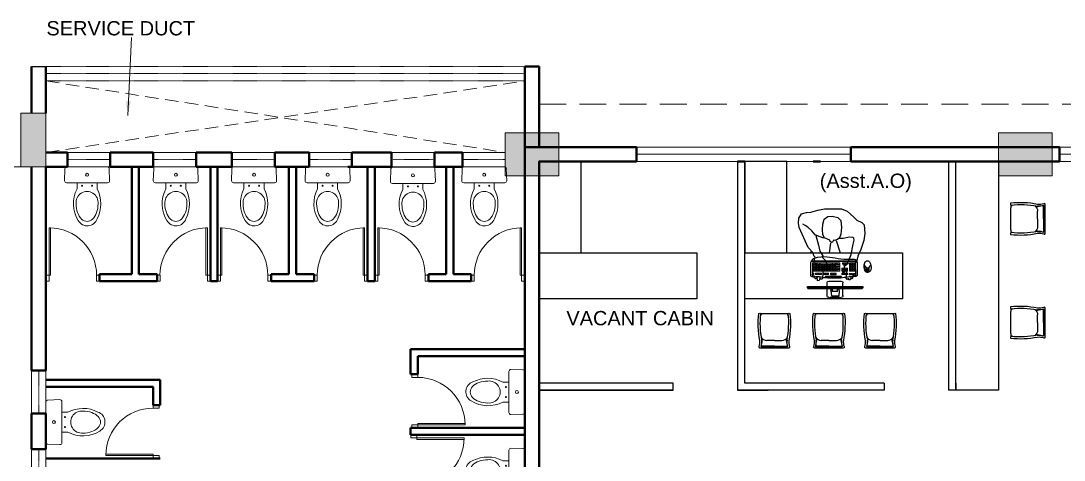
# Model space of a CAD drawing. Header units: inches. Extents: x 150067 to 167379, y -92057 to -49035.
# Drawn here: x 156318 to 157777, y -50562 to -49948 of the extents above; entities that cross this region are included whole.
import ezdxf

# ---------------------------------------------------------------- set-up
doc = ezdxf.new("R2010")
doc.units = ezdxf.units.IN
doc.header["$LTSCALE"] = 0.1
doc.header["$MEASUREMENT"] = 0
doc.linetypes.add('HIDDEN', pattern=[0.375, 0.25, -0.125])
for name, color, linetype, lineweight in [('DOOR', 10, 'Continuous', 15), ('Layer4', 10, 'Continuous', 25), ('thin ha', 253, 'Continuous', 5), ('wall', 6, 'Continuous', 40), ('win', 102, 'Continuous', 20)]:
    doc.layers.add(name, color=color, linetype=linetype, lineweight=lineweight)
doc.layers.add('Layer1', color=7, linetype='Continuous')
doc.styles.add('1MM', font='arial.ttf', dxfattribs={"height": 1000})
doc.styles.add('DIM', font='arial.ttf', dxfattribs={"width": 0.7, "height": 1})
doc.dimstyles.new('KRI', dxfattribs={"dimtxt": 23, "dimasz": 20, "dimexe": 7, "dimexo": 0, "dimgap": 9, "dimtad": 1, "dimdec": 1, "dimzin": 1, "dimdsep": 46, "dimtxsty": '1MM', "dimblk": 'ARCHTICK', "dimcen": 0.5, "dimclrd": 252, "dimclre": 252, "dimclrt": 7, "dimaunit": 1, "dimadec": 8, "dimazin": 0, "dimtfac": 1, "dimtdec": 1, "dimtmove": 0, "dimatfit": 3, "dimfxl": 1, "dimlwd": 13, "dimlwe": 13, "dimarcsym": 0})

# ---------------------------------------------------------------- blocks, each defined once
blk = doc.blocks.new('_ArchTick')
at = {"layer": 'wall', "color": 0, "const_width": 0.15}
blk.add_lwpolyline([(-0.5, -0.5), (0.5, 0.5)], dxfattribs=at)
blk = doc.blocks.new('yttu')
at = {"layer": 'thin ha', "linetype": 'Continuous', "lineweight": 20, "ltscale": 0.1}
blk.add_hatch(color=2, dxfattribs=at).paths.add_polyline_path([(-6879.58, -1156.369), (-6878.83, -1156.369), (-6878.83, -1156.969), (-6879.58, -1156.969)])
at = {"layer": 'thin ha', "color": 2, "linetype": 'Continuous', "lineweight": 20, "ltscale": 0.1}
blk.add_lwpolyline([(-6879.58, -1156.369), (-6878.83, -1156.369), (-6878.83, -1156.969), (-6879.58, -1156.969)], close=True, dxfattribs=at)
blk = doc.blocks.new('WC1')
at = {"layer": 'DOOR'}
for p, q in [((-29.3, -7.5), (-29.8, -22.7)), ((24.3, -5), (-26.8, -5))]:
    blk.add_line(p, q, dxfattribs=at)
for points in [[(26.8, -7.5), (27.3, -22.7, -0.423393), (24.7, -25.4), (-27.3, -25.4, -0.423393), (-29.8, -22.7), (-29.3, -7.5, -0.405093), (-26.8, -5), (24.3, -5, -0.405093), (26.8, -7.5, -0.407682)], [(11.5, -25.4), (11.5, -33, -0.265683), (10, -73.3, -0.649464), (-14.1, -70.9, -0.243179), (-14, -33), (-14, -25.4), (11.5, -25.4)], [(12.6, -52, 1.119632), (-15.2, -52, 17.71796)]]:
    blk.add_lwpolyline(points, format="xyb", dxfattribs=at)
blk.add_lwpolyline([(-14, -25.4), (-14, -33)], dxfattribs=at)
for centre, radius in [((-1.3, -15.2), 1.91), ((-7.6, -29.2), 0.636), ((5.1, -29.2), 0.636)]:
    blk.add_circle(centre, radius, dxfattribs=at)
blk.add_arc((-26.8, -7.5), 2.54, 90, 178.2101, dxfattribs=at)
blk.add_ellipse((-1.3, -52), major_axis=(0, -22.4), ratio=0.622298, start_param=4.712389, end_param=7.853982, dxfattribs=at)
blk = doc.blocks.new('A$C764D24B9')
at = {"layer": 'DOOR'}
for points in [[(0.056, 0.111), (0.083, 0.111), (0.083, 1), (0.056, 1)], [(0, 0), (0.056, 0), (0.056, 0.111), (0, 0.111)], [(0.944, 0), (1, 0), (1, 0.111), (0.944, 0.111)]]:
    blk.add_lwpolyline(points, close=True, dxfattribs=at)
blk.add_arc((0.056, 0.111), 0.889, 0, 90, dxfattribs=at)
blk = doc.blocks.new('Dell S2340T 23-Inch 10-point Multi-Touch Monitor')
at = {"color": 0}
for p, q in [((-269, -94), (-264, -89)), ((-264, -89), (264, -89)), ((-77, -17), (-77, -89)), ((-40, -70), (-36, -14)), ((-29, -14), (-29, -17)), ((-29, -14), (-29, -17)), ((-25, -60), (-25, -82)), ((-25, -60), (-24, -60)), ((-24, -60), (-24, -89)), ((-24, -63), (24, -63)), ((24, -60), (24, -89)), ((24, -60), (25, -60)), ((25, -60), (25, -82)), ((29, -14), (29, -17)), ((29, -14), (29, -17)), ((40, -70), (36, -14)), ((77, -17), (77, -89)), ((269, -94), (264, -89)), ((-77, -109), (-77, -143)), ((77, -109), (77, -143))]:
    blk.add_line(p, q, dxfattribs=at)
for points in [[(-60, 0), (60, 0)], [(-269, -109), (269, -109), (269, -94), (-269, -94), (-269, -109)], [(-36, -14), (36, -14)], [(-29, -17), (29, -17)], [(-29, -17), (29, -17)], [(-60, -160), (60, -160)]]:
    blk.add_lwpolyline(points, dxfattribs=at)
for points in [[(-40, -70, 0.263666), (-37, -80), (-34, -82), (-25, -82)], [(40, -70, -0.263666), (37, -80), (34, -82), (25, -82)]]:
    blk.add_lwpolyline(points, format="xyb", dxfattribs=at)
for centre, radius in [((-61, -4), 1.73), ((-46, -4), 1.73), ((-36, -102), 1.14), ((-32, -4), 1.73), ((-18, -4), 1.73), ((-3, -4), 1.73), ((11, -4), 1.73), ((25, -4), 1.73), ((36, -102), 1.14), ((39, -4), 1.73)]:
    blk.add_circle(centre, radius, dxfattribs=at)
for centre, start, end in [((-60, -17), 90, 180), ((60, -17), 0, 90), ((-60, -143), 180, 270), ((60, -143), 270, 0)]:
    blk.add_arc(centre, 17.2, start, end, dxfattribs=at)
blk = doc.blocks.new('keyboard_top')
at = {"color": 0}
for points in [[(233, -76), (233, -26, 0.165941), (205, -17, -0.04592), (141, -12, 0.046884), (0, 0, 0.043941), (-135, -14, -0.081459), (-182, -12, 0.073722), (-206, -13, 0.278236), (-218, -23), (-217, -154, 0.414214), (-202, -168), (218, -167, 0.414214), (233, -152)], [(218, -167), (-202, -168, -0.198912), (-213, -164, 0.237087), (-181, -196, 0.110077), (-61, -209, 0.017919), (47, -193, -0.053396), (161, -185, 0.017301), (204, -185, 0.36209), (228, -163, -0.184401), (218, -167)]]:
    blk.add_lwpolyline(points, format="xyb", close=True, dxfattribs=at)
at = {"color": 0, "lineweight": 0}
for points in [[(-201, -38), (-189, -38)], [(-201, -38), (-201, -51)], [(-201, -51), (-189, -51)], [(-200, -70), (-188, -70)], [(-200, -70), (-200, -83)], [(-200, -83), (-188, -83)], [(-200, -87), (-188, -86)], [(-200, -87), (-200, -100)], [(-200, -100), (-188, -99)], [(-189, -38), (-189, -51)], [(-188, -70), (-188, -83)], [(-188, -86), (-188, -99)], [(-185, -70), (-185, -83)], [(-185, -70), (-173, -70)], [(-185, -83), (-173, -83)], [(-185, -86), (-185, -99)], [(-185, -86), (-173, -86)], [(-185, -99), (-173, -99)], [(-173, -70), (-173, -83)], [(-173, -86), (-173, -99)], [(-171, -38), (-171, -51)], [(-171, -38), (-159, -38)], [(-171, -51), (-159, -51)], [(-170, -70), (-170, -83)], [(-170, -70), (-158, -70)], [(-170, -83), (-158, -83)], [(-170, -86), (-170, -99)], [(-170, -86), (-158, -86)], [(-170, -99), (-158, -99)], [(-159, -38), (-159, -51)], [(-158, -70), (-158, -83)], [(-158, -86), (-158, -99)], [(-156, -38), (-156, -51)], [(-156, -38), (-144, -38)], [(-156, -51), (-144, -51)], [(-156, -70), (-144, -70)], [(-156, -70), (-156, -83)], [(-156, -83), (-144, -83)], [(-156, -86), (-144, -86)], [(-156, -86), (-156, -99)], [(-156, -99), (-144, -99)], [(-144, -38), (-144, -51)], [(-144, -70), (-144, -83)], [(-144, -86), (-144, -99)], [(-142, -38), (-130, -38)], [(-142, -38), (-142, -51)], [(-142, -51), (-130, -51)], [(-141, -70), (-141, -83)], [(-141, -70), (-129, -70)], [(-141, -83), (-129, -83)], [(-141, -86), (-141, -99)], [(-141, -86), (-129, -86)], [(-141, -99), (-129, -99)], [(-130, -38), (-130, -51)], [(-129, -70), (-129, -83)], [(-129, -86), (-129, -99)], [(-127, -38), (-127, -51)], [(-127, -38), (-115, -38)], [(-127, -51), (-115, -51)], [(-126, -70), (-126, -83)], [(-126, -70), (-114, -70)], [(-126, -83), (-114, -83)], [(-126, -86), (-126, -99)], [(-126, -86), (-114, -86)], [(-126, -99), (-114, -99)], [(-115, -38), (-115, -51)], [(-114, -70), (-114, -83)], [(-114, -86), (-114, -99)], [(-112, -70), (-100, -70)], [(-112, -70), (-112, -83)], [(-112, -83), (-100, -83)], [(-112, -86), (-100, -86)], [(-112, -86), (-112, -99)], [(-112, -99), (-100, -99)], [(-101, -38), (-101, -51)], [(-101, -38), (-89, -38)], [(-101, -51), (-89, -51)], [(-100, -70), (-100, -83)], [(-100, -86), (-100, -99)], [(-97, -70), (-97, -83)], [(-97, -70), (-85, -70)], [(-97, -83), (-85, -83)], [(-97, -86), (-97, -99)], [(-97, -86), (-85, -86)], [(-97, -99), (-85, -99)], [(-89, -38), (-89, -51)], [(-86, -38), (-86, -51)], [(-86, -38), (-74, -38)], [(-86, -51), (-74, -51)], [(-85, -70), (-85, -83)], [(-85, -86), (-85, -99)], [(-82, -70), (-70, -69)], [(-82, -70), (-82, -83)], [(-82, -83), (-70, -82)], [(-82, -86), (-82, -99)], [(-82, -86), (-70, -86)], [(-82, -99), (-70, -99)], [(-74, -38), (-74, -51)], [(-72, -38), (-60, -38)], [(-72, -38), (-72, -51)], [(-72, -51), (-60, -51)], [(-70, -69), (-70, -82)], [(-70, -86), (-70, -99)], [(-68, -69), (-56, -69)], [(-68, -69), (-67, -82)], [(-67, -82), (-55, -82)], [(-67, -86), (-55, -86)], [(-67, -86), (-67, -99)], [(-67, -99), (-55, -99)], [(-60, -38), (-60, -51)], [(-57, -38), (-57, -51)], [(-57, -38), (-45, -38)], [(-57, -51), (-45, -51)], [(-56, -69), (-55, -82)], [(-55, -86), (-55, -99)], [(-52, -69), (-52, -82)], [(-52, -69), (-40, -69)], [(-52, -82), (-40, -82)], [(-52, -86), (-52, -99)], [(-52, -86), (-40, -86)], [(-52, -99), (-40, -99)], [(-45, -38), (-45, -51)], [(-40, -69), (-40, -82)], [(-40, -86), (-40, -99)], [(-37, -69), (-37, -82)], [(-37, -69), (-25, -69)], [(-37, -82), (-25, -82)], [(-37, -86), (-37, -99)], [(-37, -86), (-25, -86)], [(-37, -99), (-25, -99)], [(-28, -19), (1, -18)], [(-28, -38), (-16, -37)], [(-28, -38), (-28, -51)], [(-28, -51), (-16, -50)], [(-26, -16), (1, -16)], [(-25, -69), (-25, -82)], [(-25, -86), (-25, -99)], [(-23, -69), (-11, -69)], [(-23, -69), (-23, -82)], [(-23, -82), (-11, -82)], [(-23, -86), (-11, -86)], [(-23, -86), (-23, -99)], [(-23, -99), (-11, -99)], [(-16, -37), (-16, -50)], [(-13, -37), (-13, -50)], [(-13, -37), (-1, -37)], [(-13, -50), (-1, -50)], [(-11, -69), (-11, -82)], [(-11, -86), (-11, -99)], [(-8, -69), (-8, -82)], [(-8, -69), (4, -69)], [(-8, -82), (4, -82)], [(-8, -86), (-8, -99)], [(-8, -86), (4, -86)], [(-8, -99), (4, -99)], [(-1, -37), (-1, -50)], [(1, -7), (1, -16)], [(1, -18), (1, -25)], [(2, -37), (14, -37)], [(2, -37), (2, -50)], [(2, -50), (14, -50)], [(4, -7), (5, -16)], [(4, -69), (4, -82)], [(4, -86), (4, -99)], [(5, -16), (30, -16)], [(5, -18), (5, -25)], [(5, -18), (30, -18)], [(7, -69), (7, -82)], [(7, -69), (19, -69)], [(7, -82), (19, -82)], [(7, -86), (7, -99)], [(7, -86), (19, -86)], [(7, -99), (19, -99)], [(14, -37), (14, -50)], [(17, -37), (17, -50)], [(17, -37), (29, -37)], [(17, -50), (29, -50)], [(19, -69), (19, -82)], [(19, -86), (19, -99)], [(23, -69), (35, -69)], [(23, -69), (23, -82)], [(23, -82), (35, -82)], [(23, -86), (35, -86)], [(23, -86), (23, -99)], [(23, -99), (35, -99)], [(29, -37), (29, -50)], [(35, -69), (35, -82)], [(35, -86), (35, -99)], [(38, -69), (38, -82)], [(38, -69), (65, -69)], [(38, -82), (65, -82)], [(38, -86), (38, -99)], [(38, -86), (50, -86)], [(38, -99), (50, -99)], [(50, -86), (50, -99)], [(53, -86), (53, -99)], [(53, -86), (65, -86)], [(53, -99), (65, -99)], [(65, -69), (65, -82)], [(65, -86), (65, -99)], [(82, -37), (82, -50)], [(82, -37), (94, -37)], [(82, -50), (94, -50)], [(83, -69), (83, -82)], [(83, -69), (95, -69)], [(83, -82), (95, -82)], [(83, -85), (83, -98)], [(83, -85), (95, -85)], [(83, -98), (95, -98)], [(94, -37), (94, -50)], [(95, -69), (95, -82)], [(95, -85), (95, -98)], [(97, -37), (97, -50)], [(97, -37), (109, -37)], [(97, -50), (109, -50)], [(98, -69), (98, -82)], [(98, -69), (110, -69)], [(98, -82), (110, -82)], [(98, -85), (98, -98)], [(98, -85), (110, -85)], [(98, -98), (110, -98)], [(109, -37), (109, -50)], [(110, -69), (110, -82)], [(110, -85), (110, -98)], [(111, -37), (123, -37)], [(111, -37), (111, -50)], [(111, -50), (123, -50)], [(112, -69), (124, -69)], [(112, -69), (112, -82)], [(112, -82), (124, -82)], [(112, -85), (124, -85)], [(112, -85), (112, -98)], [(112, -98), (124, -98)], [(123, -37), (123, -50)], [(124, -69), (124, -82)], [(124, -85), (124, -98)], [(126, -37), (126, -50)], [(126, -37), (138, -37)], [(126, -50), (138, -50)], [(127, -69), (127, -82)], [(127, -69), (139, -69)], [(127, -82), (139, -82)], [(127, -85), (128, -98)], [(127, -85), (139, -85)], [(128, -98), (140, -98)], [(138, -37), (138, -50)], [(139, -69), (139, -82)], [(139, -85), (140, -98)], [(156, -35), (156, -48)], [(156, -35), (168, -35)], [(156, -48), (168, -48)], [(157, -69), (157, -82)], [(157, -69), (169, -69)], [(157, -82), (169, -82)], [(157, -85), (157, -98)], [(157, -85), (169, -85)], [(157, -98), (169, -98)], [(168, -35), (168, -48)], [(169, -69), (169, -82)], [(169, -85), (169, -98)], [(172, -69), (184, -69)], [(172, -69), (172, -82)], [(172, -82), (184, -82)], [(172, -85), (184, -85)], [(172, -85), (172, -98)], [(172, -98), (184, -98)], [(176, -34), (176, -47)], [(176, -34), (188, -34)], [(176, -47), (188, -47)], [(184, -69), (184, -82)], [(184, -85), (184, -98)], [(187, -69), (199, -68)], [(187, -69), (187, -82)], [(187, -82), (199, -81)], [(187, -85), (187, -98)], [(187, -85), (199, -85)], [(187, -98), (199, -98)], [(188, -34), (188, -47)], [(197, -34), (197, -47)], [(197, -34), (209, -34)], [(197, -47), (209, -47)], [(199, -68), (199, -81)], [(199, -85), (199, -98)], [(202, -68), (202, -81)], [(202, -68), (214, -68)], [(202, -81), (214, -81)], [(202, -85), (202, -98)], [(202, -85), (214, -85)], [(202, -98), (214, -98)], [(209, -34), (209, -47)], [(214, -68), (214, -81)], [(214, -85), (214, -98)], [(-200, -104), (-188, -104)], [(-200, -104), (-200, -117)], [(-200, -117), (-188, -117)], [(-200, -122), (-173, -122)], [(-200, -122), (-200, -135)], [(-200, -135), (-173, -135)], [(-200, -139), (-173, -139)], [(-200, -139), (-200, -152)], [(-200, -152), (-173, -152)], [(-188, -104), (-188, -117)], [(-185, -104), (-173, -104)], [(-185, -104), (-185, -117)], [(-185, -117), (-173, -117)], [(-173, -104), (-173, -117)], [(-173, -122), (-173, -135)], [(-173, -139), (-173, -152)], [(-170, -104), (-158, -104)], [(-170, -104), (-170, -117)], [(-170, -117), (-158, -117)], [(-170, -122), (-170, -135)], [(-170, -122), (-158, -122)], [(-170, -135), (-158, -135)], [(-170, -139), (-158, -139)], [(-170, -139), (-170, -152)], [(-170, -152), (-158, -152)], [(-158, -104), (-158, -117)], [(-158, -122), (-158, -135)], [(-158, -139), (-158, -152)], [(-156, -104), (-144, -104)], [(-156, -104), (-156, -117)], [(-156, -117), (-144, -117)], [(-156, -122), (-144, -122)], [(-156, -122), (-156, -135)], [(-156, -135), (-144, -135)], [(-156, -139), (-156, -152)], [(-156, -139), (-129, -139)], [(-156, -152), (-129, -152)], [(-144, -104), (-144, -117)], [(-144, -122), (-144, -135)], [(-141, -104), (-129, -104)], [(-141, -104), (-141, -117)], [(-141, -117), (-129, -117)], [(-141, -122), (-129, -122)], [(-141, -122), (-141, -135)], [(-141, -135), (-129, -135)], [(-129, -104), (-129, -117)], [(-129, -122), (-129, -135)], [(-129, -139), (-129, -152)], [(-126, -104), (-114, -104)], [(-126, -104), (-126, -117)], [(-126, -117), (-114, -117)], [(-126, -122), (-126, -135)], [(-126, -122), (-114, -122)], [(-126, -135), (-114, -135)], [(-126, -139), (-11, -138)], [(-126, -139), (-126, -152)], [(-126, -152), (-11, -151)], [(-114, -104), (-114, -117)], [(-114, -122), (-114, -135)], [(-112, -104), (-100, -104)], [(-112, -104), (-112, -117)], [(-112, -117), (-100, -117)], [(-112, -122), (-100, -122)], [(-112, -122), (-112, -135)], [(-112, -135), (-100, -135)], [(-100, -104), (-100, -117)], [(-100, -122), (-100, -135)], [(-97, -104), (-85, -103)], [(-97, -104), (-97, -117)], [(-97, -117), (-85, -116)], [(-97, -122), (-85, -121)], [(-97, -122), (-96, -135)], [(-96, -135), (-84, -134)], [(-85, -103), (-85, -116)], [(-85, -121), (-84, -134)], [(-82, -103), (-70, -103)], [(-82, -103), (-81, -116)], [(-81, -116), (-69, -116)], [(-81, -121), (-81, -134)], [(-81, -121), (-69, -121)], [(-81, -134), (-69, -134)], [(-70, -103), (-69, -116)], [(-69, -121), (-69, -134)], [(-67, -103), (-55, -103)], [(-67, -103), (-67, -116)], [(-67, -116), (-55, -116)], [(-67, -121), (-55, -121)], [(-67, -121), (-67, -134)], [(-67, -134), (-55, -134)], [(-55, -103), (-55, -116)], [(-55, -121), (-55, -134)], [(-52, -103), (-40, -103)], [(-52, -103), (-52, -116)], [(-52, -116), (-40, -116)], [(-52, -121), (-40, -121)], [(-52, -121), (-52, -134)], [(-52, -134), (-40, -134)], [(-40, -103), (-40, -116)], [(-40, -121), (-40, -134)], [(-37, -103), (-25, -103)], [(-37, -103), (-37, -116)], [(-37, -116), (-25, -116)], [(-37, -121), (-37, -134)], [(-37, -121), (-25, -121)], [(-37, -134), (-25, -134)], [(-25, -103), (-25, -116)], [(-25, -121), (-25, -134)], [(-23, -103), (-11, -103)], [(-23, -103), (-23, -116)], [(-23, -116), (-11, -116)], [(-23, -121), (-11, -121)], [(-23, -121), (-23, -134)], [(-23, -134), (-11, -134)], [(-11, -103), (-11, -116)], [(-11, -121), (-11, -134)], [(-11, -138), (-11, -151)], [(-8, -103), (4, -103)], [(-8, -103), (-8, -116)], [(-8, -116), (4, -116)], [(-8, -121), (4, -121)], [(-8, -121), (-8, -134)], [(-8, -134), (4, -134)], [(-7, -138), (20, -138)], [(-7, -138), (-7, -151)], [(-7, -151), (20, -151)], [(4, -103), (4, -116)], [(4, -121), (4, -134)], [(7, -103), (19, -103)], [(7, -103), (8, -116)], [(8, -116), (20, -116)], [(8, -121), (8, -134)], [(8, -121), (20, -121)], [(8, -134), (20, -134)], [(19, -103), (20, -116)], [(20, -121), (20, -134)], [(20, -138), (20, -151)], [(23, -103), (35, -103)], [(23, -103), (23, -116)], [(23, -116), (35, -116)], [(23, -121), (65, -121)], [(23, -121), (23, -134)], [(23, -134), (65, -134)], [(23, -138), (35, -138)], [(23, -138), (23, -151)], [(23, -151), (35, -151)], [(35, -103), (35, -116)], [(35, -138), (35, -151)], [(38, -103), (65, -103)], [(38, -103), (38, -116)], [(38, -116), (65, -116)], [(38, -138), (65, -138)], [(38, -138), (38, -151)], [(38, -151), (65, -151)], [(65, -103), (65, -116)], [(65, -121), (65, -134)], [(65, -138), (65, -151)], [(89, -138), (101, -138)], [(89, -138), (89, -151)], [(89, -151), (101, -151)], [(101, -138), (101, -151)], [(104, -121), (104, -134)], [(104, -121), (116, -121)], [(104, -134), (116, -134)], [(104, -138), (116, -138)], [(104, -138), (104, -151)], [(104, -151), (116, -151)], [(116, -121), (116, -134)], [(116, -138), (116, -151)], [(119, -138), (131, -138)], [(119, -138), (119, -151)], [(119, -151), (131, -151)], [(131, -138), (131, -151)], [(157, -103), (169, -103)], [(157, -103), (157, -116)], [(157, -116), (169, -116)], [(157, -121), (157, -134)], [(157, -121), (169, -121)], [(157, -134), (169, -134)], [(157, -138), (169, -138)], [(157, -138), (157, -151)], [(157, -151), (169, -151)], [(169, -103), (169, -116)], [(169, -121), (169, -134)], [(169, -138), (169, -151)], [(172, -103), (184, -102)], [(172, -103), (172, -116)], [(172, -116), (184, -115)], [(172, -121), (184, -120)], [(172, -121), (172, -134)], [(172, -134), (184, -133)], [(172, -138), (184, -138)], [(172, -138), (172, -151)], [(172, -151), (184, -151)], [(184, -102), (184, -115)], [(184, -120), (184, -133)], [(184, -138), (184, -151)], [(187, -102), (199, -102)], [(187, -102), (187, -115)], [(187, -115), (199, -115)], [(187, -120), (199, -120)], [(187, -120), (187, -133)], [(187, -133), (199, -133)], [(187, -138), (199, -138)], [(187, -138), (187, -151)], [(187, -151), (199, -151)], [(199, -102), (199, -115)], [(199, -120), (199, -133)], [(199, -138), (199, -151)], [(202, -102), (214, -102)], [(202, -102), (202, -115)], [(202, -115), (214, -115)], [(202, -120), (202, -133)], [(202, -120), (214, -120)], [(202, -133), (214, -133)], [(202, -138), (214, -138)], [(202, -138), (202, -151)], [(202, -151), (214, -151)], [(214, -102), (214, -115)], [(214, -120), (214, -133)], [(214, -138), (214, -151)]]:
    blk.add_lwpolyline(points, dxfattribs=at)
for points in [[(1, -25, -0.037715), (-22, -24, -0.328345), (-28, -19)], [(-26, -16, -0.157731), (-22, -12, -0.08747), (1, -7, -0.08747)], [(4, -7, -0.086643), (27, -12, -0.237073), (30, -16)], [(30, -18, -0.11266), (29, -21, -0.188542), (24, -24, -0.031584), (5, -25, -0.031584)]]:
    blk.add_lwpolyline(points, format="xyb", dxfattribs=at)
for centre in [(-74, -18), (-64, -18), (-55, -18), (-46, -18), (-36, -18), (38, -18), (48, -18), (57, -18), (67, -18), (76, -18)]:
    blk.add_circle(centre, 3.55, dxfattribs=at)
blk = doc.blocks.new('A$C2C166547')
at = {"color": 0}
for p, q in [((0.201, 0.464), (0.017, 0.464)), ((0.201, 0.456), (0.018, 0.456)), ((0.201, 0.455), (0.018, 0.455)), ((0.201, 0.464), (0.385, 0.464)), ((0.201, 0.456), (0.385, 0.456)), ((0.201, 0.455), (0.385, 0.455)), ((0.201, 0.374), (0.094, 0.374)), ((0.201, 0.374), (0.308, 0.374)), ((0.016, 0.02), (0.006, 0.02)), ((0.016, 0.02), (0.006, 0.016)), ((0.017, 0.001), (0.016, 0.02)), ((0.385, 0.001), (0.387, 0.02)), ((0.387, 0.02), (0.396, 0.016)), ((0.387, 0.02), (0.396, 0.02))]:
    blk.add_line(p, q, dxfattribs=at)
blk.add_lwpolyline([(0.023, 0.369, 0.080461), (0.008, 0, 0.080461)], format="xyb", dxfattribs=at)
for centre, radius, start, end in [((0.018, 0.461), 0.00242, 100.345, 201.3742), ((-0.216, 0.394), 0.241, 354.5513, 15.9626), ((0.018, 0.455), 0.000725, 87.3762, 197.5208), ((0.018, 0.454), 0.000433, 71.7715, 189.2202), ((-0.282, 0.346), 0.317, 1.1591, 17.5641), ((0.685, 0.346), 0.317, 162.4359, 178.8409), ((0.618, 0.394), 0.241, 164.0374, 185.4487), ((0.384, 0.461), 0.00242, 338.6258, 79.655), ((0.385, 0.455), 0.000725, 342.4792, 92.6238), ((0.385, 0.454), 0.000433, 350.7798, 108.2285), ((0.095, 0.276), 0.0978, 90.5164, 143.1927), ((0.307, 0.276), 0.0978, 36.8073, 89.4836), ((-0.752, 0.137), 1.154, 353.1637, 11.5643), ((0.014, -0.011), 0.012, 71.7536, 116.5375), ((0.389, -0.011), 0.012, 63.4625, 108.2464)]:
    blk.add_arc(centre, radius, start, end, dxfattribs=at)

msp = doc.modelspace()

# ---------------------------------------------------------------- hatches: boundary and pattern name
at = {"layer": 'thin ha', "linetype": 'Continuous', "lineweight": 20, "ltscale": 0.1}
msp.add_hatch(color=2, dxfattribs=at).paths.add_polyline_path([(156317.98, -50076.89), (156352.98, -50076.89), (156352.98, -50151.89), (156317.98, -50151.89)])

# ---------------------------------------------------------------- linework, layer by layer
at = {"color": 3, "linetype": 'Continuous', "ltscale": 0.1}
msp.add_line((156332.98, -50011.89, 23680.86), (156352.98, -50011.89, 23680.86), dxfattribs=at)
at = {"color": 0, "linetype": 'ByBlock'}
for p, q in [((157405.56, -50230.84, 23680.86), (157406.16, -50224.01, 23680.86)), ((157406.16, -50224.01, 23680.86), (157409.72, -50217.76, 23680.86)), ((157409.72, -50217.76, 23680.86), (157416.85, -50215.68, 23680.86)), ((157416.85, -50215.68, 23680.86), (157423.08, -50215.39, 23680.86)), ((157423.08, -50215.39, 23680.86), (157432.88, -50212.71, 23680.86)), ((157432.88, -50212.71, 23680.86), (157441.79, -50210.93, 23680.86)), ((157441.49, -50225.19, 23680.86), (157446.54, -50221.33, 23680.86)), ((157441.79, -50210.93, 23680.86), (157465.55, -50210.63, 23680.86)), ((157446.54, -50221.33, 23680.86), (157452.78, -50221.03, 23680.86)), ((157452.78, -50221.03, 23680.86), (157460.5, -50222.82, 23680.86)), ((157460.5, -50222.82, 23680.86), (157464.66, -50227.28, 23680.86)), ((157465.55, -50210.63, 23680.86), (157473.86, -50214.2, 23680.86)), ((157473.86, -50214.2, 23680.86), (157483.07, -50222.22, 23680.86)), ((157483.07, -50222.22, 23680.86), (157487.23, -50226.68, 23680.86)), ((157406.45, -50236.79, 23680.86), (157405.56, -50230.84, 23680.86)), ((157418.93, -50264.73, 23680.86), (157406.45, -50236.79, 23680.86)), ((157415.06, -50234.11, 23680.86), (157411.8, -50232.33, 23680.86)), ((157418.63, -50236.49, 23680.86), (157415.06, -50234.11, 23680.86)), ((157424.27, -50241.54, 23680.86), (157418.63, -50236.49, 23680.86)), ((157439.12, -50239.46, 23680.86), (157439.42, -50232.03, 23680.86)), ((157439.42, -50232.03, 23680.86), (157441.49, -50225.19, 23680.86)), ((157464.66, -50227.28, 23680.86), (157465.55, -50236.79, 23680.86)), ((157465.55, -50236.79, 23680.86), (157464.95, -50246, 23680.86)), ((157487.23, -50226.68, 23680.86), (157494.06, -50229.65, 23680.86)), ((157494.06, -50229.65, 23680.86), (157497.62, -50233.22, 23680.86)), ((157497.62, -50233.22, 23680.86), (157498.51, -50245.11, 23680.86)), ((157429.02, -50247.19, 23680.86), (157424.27, -50241.54, 23680.86)), ((157434.66, -50249.57, 23680.86), (157429.02, -50247.19, 23680.86)), ((157429.91, -50248.08, 23680.86), (157433.48, -50261.75, 23680.86)), ((157441.2, -50251.94, 23680.86), (157434.66, -50249.57, 23680.86)), ((157439.71, -50247.19, 23680.86), (157439.12, -50239.46, 23680.86)), ((157441.79, -50251.35, 23680.86), (157439.71, -50247.19, 23680.86)), ((157446.25, -50253.13, 23680.86), (157441.79, -50251.35, 23680.86)), ((157449.22, -50254.62, 23680.86), (157446.25, -50253.13, 23680.86)), ((157460.2, -50253.43, 23680.86), (157455.75, -50254.92, 23680.86)), ((157463.17, -50251.35, 23680.86), (157460.2, -50253.43, 23680.86)), ((157467.92, -50252.24, 23680.86), (157462.88, -50252.24, 23680.86)), ((157464.95, -50246, 23680.86), (157463.17, -50251.35, 23680.86)), ((157477.13, -50250.46, 23680.86), (157467.92, -50252.24, 23680.86)), ((157481.58, -50250.76, 23680.86), (157477.13, -50250.46, 23680.86)), ((157483.07, -50251.65, 23680.86), (157481.58, -50250.76, 23680.86)), ((157483.66, -50254.32, 23680.86), (157483.07, -50251.65, 23680.86)), ((157498.51, -50245.11, 23680.86), (157497.03, -50254.92, 23680.86)), ((157426.05, -50272.16, 23680.86), (157418.93, -50264.73, 23680.86)), ((157433.48, -50261.75, 23680.86), (157435.26, -50270.08, 23680.86)), ((157450.4, -50258.78, 23680.86), (157448.52, -50272.22, 23680.86)), ((157449.81, -50256.4, 23680.86), (157449.22, -50254.62, 23680.86)), ((157451.59, -50257.59, 23680.86), (157449.81, -50256.4, 23680.86)), ((157453.37, -50257.29, 23680.86), (157451.59, -50257.59, 23680.86)), ((157454.56, -50254.62, 23680.86), (157453.37, -50257.29, 23680.86)), ((157455.75, -50254.92, 23680.86), (157454.56, -50254.62, 23680.86)), ((157458.12, -50255.21, 23680.86), (157463.79, -50272.22, 23680.86)), ((157479.21, -50274.53, 23680.86), (157482.18, -50260.27, 23680.86)), ((157482.18, -50260.27, 23680.86), (157483.66, -50254.32, 23680.86)), ((157492.87, -50267.7, 23680.86), (157488.71, -50276.91, 23680.86)), ((157497.03, -50254.92, 23680.86), (157492.87, -50267.7, 23680.86)), ((157423.04, -50272.22, 23680.86), (157423.08, -50270.67, 23680.86)), ((157427.24, -50276.61, 23680.86), (157426.05, -50272.16, 23680.86)), ((157429.02, -50278.4, 23680.86), (157427.24, -50276.61, 23680.86)), ((157428.13, -50280.48, 23680.86), (157429.02, -50278.4, 23680.86)), ((157428.13, -50283.75, 23680.86), (157428.13, -50280.48, 23680.86)), ((157435.26, -50270.08, 23680.86), (157439.71, -50276.32, 23680.86)), ((157439.71, -50276.32, 23680.86), (157438.82, -50278.4, 23680.86)), ((157438.82, -50278.4, 23680.86), (157441.49, -50281.07, 23680.86)), ((157441.49, -50281.07, 23680.86), (157444.46, -50283.75, 23680.86)), ((157474.46, -50285.83, 23680.86), (157476.24, -50282.56, 23680.86)), ((157476.24, -50282.56, 23680.86), (157479.21, -50274.53, 23680.86)), ((157488.71, -50276.91, 23680.86), (157486.63, -50285.53, 23680.86)), ((157425.16, -50303.96, 23680.86), (157426.65, -50291.47, 23680.86)), ((157426.65, -50291.47, 23680.86), (157428.13, -50283.75, 23680.86)), ((157440.01, -50291.18, 23680.86), (157439.12, -50308.71, 23680.86)), ((157441.79, -50291.18, 23680.86), (157440.01, -50291.18, 23680.86)), ((157444.76, -50297.12, 23680.86), (157441.79, -50291.18, 23680.86)), ((157444.46, -50283.75, 23680.86), (157445.36, -50290.88, 23680.86)), ((157446.25, -50297.12, 23680.86), (157444.76, -50297.12, 23680.86)), ((157445.36, -50290.88, 23680.86), (157447.14, -50295.04, 23680.86)), ((157447.14, -50295.04, 23680.86), (157446.25, -50297.12, 23680.86)), ((157467.63, -50297.42, 23680.86), (157469.41, -50294.74, 23680.86)), ((157472.97, -50295.34, 23680.86), (157468.82, -50299.8, 23680.86)), ((157469.41, -50294.74, 23680.86), (157470.6, -50290.29, 23680.86)), ((157470.6, -50290.29, 23680.86), (157475.35, -50286.42, 23680.86)), ((157472.08, -50307.52, 23680.86), (157473.86, -50295.64, 23680.86)), ((157473.86, -50295.64, 23680.86), (157472.97, -50295.34, 23680.86)), ((157475.35, -50286.42, 23680.86), (157474.46, -50285.83, 23680.86)), ((157486.63, -50285.53, 23680.86), (157484.85, -50286.12, 23680.86)), ((157484.85, -50286.12, 23680.86), (157484.85, -50292.66, 23680.86)), ((157484.85, -50292.66, 23680.86), (157485.45, -50298.91, 23680.86)), ((157426.94, -50305.15, 23680.86), (157425.16, -50303.96, 23680.86)), ((157428.43, -50304.85, 23680.86), (157426.94, -50305.15, 23680.86)), ((157429.02, -50308.42, 23680.86), (157428.43, -50304.85, 23680.86)), ((157430.51, -50308.42, 23680.86), (157429.02, -50308.42, 23680.86)), ((157431.69, -50306.34, 23680.86), (157430.51, -50308.42, 23680.86)), ((157431.99, -50309.9, 23680.86), (157431.69, -50306.34, 23680.86)), ((157432.29, -50311.39, 23680.86), (157431.99, -50309.9, 23680.86)), ((157434.66, -50311.09, 23680.86), (157432.29, -50311.39, 23680.86)), ((157435.85, -50305.44, 23680.86), (157434.66, -50311.09, 23680.86)), ((157436.15, -50309.01, 23680.86), (157435.85, -50305.44, 23680.86)), ((157437.63, -50309.31, 23680.86), (157436.15, -50309.01, 23680.86)), ((157439.12, -50308.71, 23680.86), (157437.63, -50309.31, 23680.86)), ((157467.63, -50299.2, 23680.86), (157467.63, -50297.42, 23680.86)), ((157468.82, -50299.8, 23680.86), (157467.63, -50299.2, 23680.86)), ((157473.86, -50309.61, 23680.86), (157472.08, -50307.52, 23680.86)), ((157475.94, -50308.12, 23680.86), (157473.86, -50309.61, 23680.86)), ((157476.24, -50310.2, 23680.86), (157475.94, -50308.12, 23680.86)), ((157477.72, -50310.2, 23680.86), (157476.24, -50310.2, 23680.86)), ((157479.21, -50306.93, 23680.86), (157477.72, -50310.2, 23680.86)), ((157479.8, -50308.71, 23680.86), (157479.21, -50306.93, 23680.86)), ((157480.69, -50308.42, 23680.86), (157479.8, -50308.71, 23680.86)), ((157482.48, -50302.47, 23680.86), (157480.69, -50308.42, 23680.86)), ((157483.37, -50305.15, 23680.86), (157482.48, -50302.47, 23680.86)), ((157485.15, -50304.55, 23680.86), (157483.37, -50305.15, 23680.86)), ((157485.45, -50298.91, 23680.86), (157485.15, -50304.55, 23680.86))]:
    msp.add_line(p, q, dxfattribs=at)
at = {"color": 0, "linetype": 'ByBlock', "elevation": 23680.86}
for points in [[(157042.98, -50144.39), (157042.98, -50144.39)], [(157389.26, -50144.39), (157330.48, -50144.39), (157330.48, -50272.22), (157389.26, -50272.22)], [(157625.48, -50144.39), (157685.25, -50144.39), (157685.25, -50464.39), (157625.48, -50464.39)], [(157042.98, -50272.22), (157263.54, -50272.22), (157263.54, -50336.57), (157042.98, -50336.57)], [(157330.48, -50272.22), (157551.04, -50272.22), (157551.04, -50336.57), (157330.48, -50336.57)]]:
    msp.add_lwpolyline(points, close=True, dxfattribs=at)
msp.add_lwpolyline([(157042.98, -50164.39), (157042.98, -50272.22), (157101.76, -50272.22), (157101.76, -50144.39), (157070.48, -50144.39)], dxfattribs=at)
at = {"elevation": 23680.86}
for points in [[(157748.75, -50203.58, -0.1025232), (157740.01, -50204.53, 0.0804606), (157702.28, -50202.98, 0.3022999), (157702.58, -50205.42, -0.1979323), (157702.64, -50206.33, 0.028193), (157702.28, -50211.74), (157702.28, -50224.75), (157702.28, -50237.75, 0.028193), (157702.64, -50243.16, -0.1979323), (157702.58, -50244.07, 0.3022999), (157702.28, -50246.51, 0.0804606), (157740.01, -50244.96, -0.1025232), (157748.75, -50245.91, 0.5871113), (157750.66, -50244.84), (157750.66, -50204.65, 0.5871113)], [(157502.6, -50299.19, -0.2410041), (157498.82, -50297.84, -0.2170033), (157498.54, -50286.1, -0.7525275), (157505.38, -50285.77, -0.1153991), (157507.06, -50293.74, -0.099122), (157506.22, -50297.48, -0.2404832), (157502.6, -50299.19)], [(157501.07, -50299.12, -0.0550193), (157500.36, -50296.59, -0.0506015), (157500.2, -50294.18, 0.0846865), (157500.07, -50292.61, 0.1758987), (157498.36, -50290.11, 0.5693071), (157497.56, -50290.44, 0.0644282), (157497.57, -50293.81, 0.081238), (157498.82, -50297.84, 0.1504555), (157501.07, -50299.12)], [(157503.87, -50299.02, 0.1411075), (157504.16, -50294.1, -0.2113787), (157504.45, -50292.58, -0.4127016), (157500.07, -50292.61, -0.176997), (157500.45, -50294.28, 0.1410945), (157501.2, -50299.14, 0.080592), (157502.6, -50299.19, 0.0752053), (157503.87, -50299.04)], [(157501.9, -50295.67), (157502.02, -50297.65, 0.837339), (157502.75, -50297.48), (157502.64, -50295.2, 1), (157501.88, -50295.23)], [(157504.09, -50298.98, 0.0717538), (157504.6, -50295.82, 0.0431691), (157504.47, -50293.76, -0.2693094), (157506.09, -50289.66, -0.3661703), (157506.72, -50289.85, -0.1603249), (157506.22, -50297.48, -0.1500963), (157504.11, -50298.97)], [(157748.75, -50348.57, -0.1025232), (157740.01, -50349.53, 0.0804606), (157702.28, -50347.97, 0.3022999), (157702.58, -50350.41, -0.1979323), (157702.64, -50351.33, 0.028193), (157702.28, -50356.73), (157702.28, -50369.74), (157702.28, -50382.74, 0.028193), (157702.64, -50388.15, -0.1979323), (157702.58, -50389.06, 0.3022999), (157702.28, -50391.51, 0.0804606), (157740.01, -50389.95, -0.1025232), (157748.75, -50390.91, 0.5871113), (157750.66, -50389.83), (157750.66, -50349.65, 0.5871113)], [(157350.67, -50403.42, 0.1025232), (157351.62, -50394.68, -0.0804606), (157350.07, -50356.95, -0.3022999), (157352.51, -50357.25, 0.1979323), (157353.42, -50357.31, -0.028193), (157358.83, -50356.95), (157371.84, -50356.95), (157384.84, -50356.95, -0.028193), (157390.25, -50357.31, 0.1979323), (157391.16, -50357.25, -0.3022999), (157393.6, -50356.95, -0.0804606), (157392.05, -50394.68, 0.1025232), (157393, -50403.42, -0.5871113), (157391.93, -50405.33), (157351.74, -50405.33, -0.5871113)], [(157426.96, -50403.42, 0.1025232), (157427.92, -50394.68, -0.0804606), (157426.36, -50356.95, -0.3022999), (157428.81, -50357.25, 0.1979323), (157429.72, -50357.31, -0.028193), (157435.13, -50356.95), (157448.13, -50356.95), (157461.14, -50356.95, -0.028193), (157466.54, -50357.31, 0.1979323), (157467.46, -50357.25, -0.3022999), (157469.9, -50356.95, -0.0804606), (157468.34, -50394.68, 0.1025232), (157469.3, -50403.42, -0.5871113), (157468.22, -50405.33), (157428.04, -50405.33, -0.5871113)], [(157498.49, -50403.42, 0.1025232), (157499.45, -50394.68, -0.0804606), (157497.89, -50356.95, -0.3022999), (157500.34, -50357.25, 0.1979323), (157501.25, -50357.31, -0.028193), (157506.66, -50356.95), (157519.66, -50356.95), (157532.67, -50356.95, -0.028193), (157538.07, -50357.31, 0.1979323), (157538.99, -50357.25, -0.3022999), (157541.43, -50356.95, -0.0804606), (157539.87, -50394.68, 0.1025232), (157540.83, -50403.42, -0.5871113), (157539.75, -50405.33), (157499.57, -50405.33, -0.5871113)]]:
    msp.add_lwpolyline(points, format="xyb", close=True, dxfattribs=at)
at = {"layer": 'DOOR', "linetype": 'HIDDEN', "ltscale": 1500}
for p, q in [((157042.98, -50064.39, 23680.86), (164080.52, -50064.39, 23680.86)), ((156317.98, -50151.89, 23680.86), (156272.98, -50151.89, 23680.86))]:
    msp.add_line(p, q, dxfattribs=at)
at = {"layer": 'Layer1', "color": 6, "linetype": 'Continuous', "ltscale": 0.1}
for p, q in [((157320.48, -50144.39, 23680.86), (157320.48, -50454.39, 23680.86)), ((157330.48, -50454.39, 23680.86), (157330.48, -50144.39, 23680.86)), ((157615.48, -50144.39, 23680.86), (157615.48, -50454.39, 23680.86)), ((157625.48, -50454.39, 23680.86), (157625.48, -50144.39, 23680.86)), ((157230.48, -50454.39, 23680.86), (157042.98, -50454.39, 23680.86)), ((157230.48, -50464.39, 23680.86), (157230.48, -50454.39, 23680.86)), ((157320.48, -50454.39, 23680.86), (157320.48, -50464.39, 23680.86)), ((157525.48, -50454.39, 23680.86), (157330.48, -50454.39, 23680.86)), ((157525.48, -50454.39, 23680.86), (157525.48, -50464.39, 23680.86)), ((157615.48, -50454.39, 23680.86), (157615.48, -50464.39, 23680.86)), ((157615.48, -50454.39, 23680.86), (157615.48, -50454.39, 23680.86)), ((157625.48, -50454.39, 23680.86), (157625.48, -50464.39, 23680.86)), ((157230.48, -50464.39, 23680.86), (157042.98, -50464.39, 23680.86)), ((157042.98, -50464.39, 23680.86), (157230.48, -50464.39, 23680.86)), ((157042.98, -50464.39, 23680.86), (157042.98, -50564.39, 23680.86)), ((157525.48, -50464.39, 23680.86), (157320.48, -50464.39, 23680.86)), ((157320.48, -50464.39, 23680.86), (157362.98, -50464.39, 23680.86)), ((157625.48, -50464.39, 23680.86), (157615.48, -50464.39, 23680.86))]:
    msp.add_line(p, q, dxfattribs=at)
at = {"layer": 'thin ha', "color": 2, "linetype": 'Continuous', "lineweight": 20, "ltscale": 0.1, "elevation": 23680.86}
msp.add_lwpolyline([(156317.98, -50076.89), (156352.98, -50076.89), (156352.98, -50151.89), (156317.98, -50151.89)], close=True, dxfattribs=at)
at = {"layer": 'wall', "linetype": 'Continuous', "ltscale": 0.1}
for p, q in [((156332.98, -50076.89, 23680.86), (156332.98, -50011.89, 23680.86)), ((156352.98, -50076.89, 23680.86), (156352.98, -50011.89, 23680.86)), ((157022.98, -50011.89, 23680.86), (157022.98, -50124.39, 23680.86)), ((157022.98, -50011.89, 23680.86), (157042.98, -50011.89, 23680.86)), ((157042.98, -50124.39, 23680.86), (157042.98, -50011.89, 23680.86)), ((156382.98, -50131.89, 23680.86), (156352.98, -50131.89, 23680.86)), ((156382.98, -50151.89, 23680.86), (156382.98, -50131.89, 23680.86)), ((156502.98, -50131.89, 23680.86), (156442.98, -50131.89, 23680.86)), ((156442.98, -50151.89, 23680.86), (156442.98, -50131.89, 23680.86)), ((156502.98, -50151.89, 23680.86), (156502.98, -50131.89, 23680.86)), ((156562.98, -50151.89, 23680.86), (156562.98, -50131.89, 23680.86)), ((156562.98, -50131.89, 23680.86), (156612.98, -50131.89, 23680.86)), ((156612.98, -50151.89, 23680.86), (156612.98, -50131.89, 23680.86)), ((156672.98, -50131.89, 23680.86), (156721.03, -50131.89, 23680.86)), ((156672.98, -50151.89, 23680.86), (156672.98, -50131.89, 23680.86)), ((156721.03, -50151.89, 23680.86), (156721.03, -50131.89, 23680.86)), ((156781.03, -50131.89, 23680.86), (156836.28, -50131.89, 23680.86)), ((156781.03, -50151.89, 23680.86), (156781.03, -50131.89, 23680.86)), ((156836.28, -50151.89, 23680.86), (156836.28, -50131.89, 23680.86)), ((156896.28, -50131.89, 23680.86), (156935.48, -50131.89, 23680.86)), ((156896.28, -50151.89, 23680.86), (156896.28, -50131.89, 23680.86)), ((156935.48, -50151.89, 23680.86), (156935.48, -50131.89, 23680.86)), ((157022.98, -50311.89, 23680.86), (157022.98, -50124.39, 23680.86)), ((157178.81, -50124.39, 23680.86), (157022.98, -50124.39, 23680.86)), ((157178.81, -50124.39, 23680.86), (157178.81, -50144.39, 23680.86)), ((157478.81, -50124.39, 23680.86), (157587.15, -50124.39, 23680.86)), ((157478.81, -50124.39, 23680.86), (157685.48, -50124.39, 23680.86)), ((157478.81, -50124.39, 23680.86), (157478.81, -50144.39, 23680.86)), ((157662.15, -50124.39, 23680.86), (157770.48, -50124.39, 23680.86)), ((157662.15, -50124.39, 23680.86), (157770.48, -50124.39, 23680.86)), ((157770.48, -50124.39, 23680.86), (157770.48, -50144.39, 23680.86)), ((157320.48, -50144.39, 23680.86), (157330.48, -50144.39, 23680.86)), ((157426.31, -50144.39, 23680.86), (157436.31, -50144.39, 23680.86)), ((157615.48, -50144.39, 23680.86), (157625.48, -50144.39, 23680.86)), ((156332.98, -50436.89, 23680.86), (156332.98, -50151.89, 23680.86)), ((156332.98, -50436.89, 23680.86), (156332.98, -50151.89, 23680.86)), ((156332.98, -50436.89, 23680.86), (156332.98, -50151.89, 23680.86)), ((156332.98, -50436.89, 23680.86), (156332.98, -50151.89, 23680.86)), ((156332.98, -50151.89, 23680.86), (156332.98, -50436.89, 23680.86)), ((156352.98, -50416.89, 23680.86), (156352.98, -50151.89, 23680.86)), ((156352.98, -50416.89, 23680.86), (156352.98, -50151.89, 23680.86)), ((156352.98, -50416.89, 23680.86), (156352.98, -50151.89, 23680.86)), ((156352.98, -50416.89, 23680.86), (156352.98, -50151.89, 23680.86)), ((156352.98, -50416.89, 23680.86), (156352.98, -50151.89, 23680.86)), ((156352.98, -50151.89, 23680.86), (156382.98, -50151.89, 23680.86)), ((156382.98, -50151.89, 23680.86), (156380.2, -50151.89, 23680.86)), ((156442.98, -50151.89, 23680.86), (156472.98, -50151.89, 23680.86)), ((156472.98, -50151.89, 23680.86), (156502.98, -50151.89, 23680.86)), ((156472.98, -50151.89, 23680.85), (156472.98, -50301.89, 23680.85)), ((156482.98, -50301.89, 23680.85), (156482.98, -50151.89, 23680.85)), ((156502.98, -50151.89, 23680.86), (156500.2, -50151.89, 23680.86)), ((156582.98, -50151.89, 23680.86), (156562.98, -50151.89, 23680.86)), ((156612.98, -50151.89, 23680.86), (156582.98, -50151.89, 23680.86)), ((156582.98, -50311.89, 23680.85), (156582.98, -50151.89, 23680.85)), ((156592.98, -50311.89, 23680.85), (156592.98, -50151.89, 23680.85)), ((156692.98, -50151.89, 23680.86), (156672.98, -50151.89, 23680.86)), ((156721.03, -50151.89, 23680.86), (156692.98, -50151.89, 23680.86)), ((156692.98, -50301.89, 23680.85), (156692.98, -50151.89, 23680.85)), ((156721.03, -50151.89, 23680.86), (156702.98, -50151.89, 23680.86)), ((156721.03, -50151.89, 23680.86), (156702.98, -50151.89, 23680.86)), ((156702.98, -50301.89, 23680.85), (156702.98, -50151.89, 23680.85)), ((156812.98, -50151.89, 23680.86), (156775.12, -50151.89, 23680.86)), ((156802.98, -50311.89, 23680.85), (156802.98, -50151.89, 23680.85)), ((156836.28, -50151.89, 23680.86), (156812.98, -50151.89, 23680.86)), ((156836.28, -50151.89, 23680.86), (156812.98, -50151.89, 23680.86)), ((156812.98, -50301.89, 23680.85), (156812.98, -50151.89, 23680.85)), ((156922.98, -50151.89, 23680.86), (156896.28, -50151.89, 23680.86)), ((156912.98, -50301.89, 23680.85), (156912.98, -50151.89, 23680.85)), ((156935.48, -50151.89, 23680.86), (156922.98, -50151.89, 23680.86)), ((156922.98, -50301.89, 23680.85), (156922.98, -50151.89, 23680.85)), ((156922.98, -50301.89, 23680.85), (156922.98, -50151.89, 23680.85)), ((156935.48, -50151.89, 23680.86), (156932.7, -50151.89, 23680.86)), ((157022.98, -50301.89, 23680.86), (157022.98, -50151.89, 23680.86)), ((157022.98, -50301.89, 23680.86), (157022.98, -50151.89, 23680.86)), ((157022.98, -50301.89, 23680.86), (157022.98, -50151.89, 23680.86)), ((157022.98, -50301.89, 23680.86), (157022.98, -50151.89, 23680.86)), ((157022.98, -50301.89, 23680.86), (157022.98, -50151.89, 23680.86)), ((157042.98, -50151.89, 23680.86), (157042.98, -50591.89, 23680.86)), ((156472.98, -50301.89, 23680.85), (156427.98, -50301.89, 23680.85)), ((156427.98, -50301.89, 23680.85), (156427.98, -50311.89, 23680.85)), ((156508.43, -50301.89, 23680.85), (156482.98, -50301.89, 23680.85)), ((156508.43, -50311.89, 23680.85), (156508.43, -50301.89, 23680.85)), ((156692.98, -50301.89, 23680.85), (156667.98, -50301.89, 23680.85)), ((156667.98, -50311.89, 23680.85), (156667.98, -50301.89, 23680.85)), ((156727.98, -50301.89, 23680.85), (156702.98, -50301.89, 23680.85)), ((156727.98, -50311.89, 23680.85), (156727.98, -50301.89, 23680.85)), ((156912.98, -50301.89, 23680.85), (156887.98, -50301.89, 23680.85)), ((156887.98, -50311.89, 23680.85), (156887.98, -50301.89, 23680.85)), ((156947.98, -50301.89, 23680.85), (156922.98, -50301.89, 23680.85)), ((156947.98, -50311.89, 23680.85), (156947.98, -50301.89, 23680.85)), ((156508.43, -50311.89, 23680.85), (156427.98, -50311.89, 23680.85)), ((156592.98, -50311.89, 23680.85), (156582.98, -50311.89, 23680.85)), ((156727.98, -50311.89, 23680.85), (156667.98, -50311.89, 23680.85)), ((156947.98, -50311.89, 23680.85), (156887.98, -50311.89, 23680.85)), ((157022.98, -50406.89, 23680.86), (157022.98, -50311.89, 23680.86)), ((157022.98, -50416.89, 23680.86), (157022.98, -50311.89, 23680.86)), ((157022.98, -50406.89, 23680.86), (157022.98, -50364.39, 23680.86)), ((157022.98, -50406.89, 23680.86), (157022.98, -50364.39, 23680.86)), ((156862.98, -50406.89, 23680.86), (157022.98, -50406.89, 23680.86)), ((156862.98, -50406.89, 23680.86), (156862.98, -50441.89, 23680.86)), ((156902.98, -50406.89, 23680.86), (157022.98, -50406.89, 23680.86)), ((156352.98, -50436.89, 23680.86), (156352.98, -50416.89, 23680.86)), ((156352.98, -50436.89, 23680.86), (156352.98, -50416.89, 23680.86)), ((156352.98, -50436.89, 23680.86), (156352.98, -50416.89, 23680.86)), ((156352.98, -50436.89, 23680.86), (156352.98, -50416.89, 23680.86)), ((156352.98, -50436.89, 23680.86), (156352.98, -50416.89, 23680.86)), ((156872.98, -50416.89, 23680.86), (157022.98, -50416.89, 23680.86)), ((156872.98, -50441.89, 23680.86), (156872.98, -50416.89, 23680.86)), ((157022.98, -50516.89, 23680.86), (157022.98, -50416.89, 23680.86)), ((157022.98, -50526.89, 23680.86), (157022.98, -50416.89, 23680.86)), ((156352.98, -50436.89, 23680.86), (156332.98, -50436.89, 23680.86)), ((156862.98, -50441.89, 23680.86), (156872.98, -50441.89, 23680.86)), ((156512.98, -50449.81, 23680.86), (156352.98, -50449.81, 23680.86)), ((156512.98, -50449.81, 23680.86), (156512.98, -50485.26, 23680.86)), ((156352.98, -50459.81, 23680.86), (156502.98, -50459.81, 23680.86)), ((156502.98, -50485.26, 23680.86), (156502.98, -50459.81, 23680.86)), ((156502.98, -50485.26, 23680.86), (156512.98, -50485.26, 23680.86)), ((156332.98, -50496.89, 23680.86), (156332.98, -50546.89, 23680.86)), ((156352.98, -50496.89, 23680.86), (156332.98, -50496.89, 23680.86)), ((156352.98, -50496.89, 23680.86), (156352.98, -50526.89, 23680.86)), ((156332.98, -50546.89, 23680.86), (156332.98, -50512.4, 23680.86)), ((156332.98, -50546.89, 23680.86), (156332.98, -50512.4, 23680.86)), ((156332.98, -50546.89, 23680.86), (156332.98, -50512.4, 23680.86)), ((156332.98, -50546.89, 23680.86), (156332.98, -50512.4, 23680.86)), ((156352.98, -50516.89, 23680.86), (156352.98, -50512.4, 23680.86)), ((156352.98, -50516.89, 23680.86), (156352.98, -50512.4, 23680.86)), ((156352.98, -50516.89, 23680.86), (156352.98, -50512.4, 23680.86)), ((156352.98, -50516.89, 23680.86), (156352.98, -50512.4, 23680.86)), ((156332.98, -50546.89, 23680.86), (156332.98, -50526.89, 23680.86)), ((156332.98, -50546.89, 23680.86), (156332.98, -50526.89, 23680.86)), ((156352.98, -50546.89, 23680.86), (156352.98, -50526.89, 23680.86)), ((156352.98, -50546.89, 23680.86), (156352.98, -50526.89, 23680.86)), ((156352.98, -50546.89, 23680.86), (156352.98, -50526.89, 23680.86)), ((156352.98, -50546.89, 23680.86), (156352.98, -50526.89, 23680.86)), ((156352.98, -50546.89, 23680.86), (156352.98, -50526.89, 23680.86)), ((156352.98, -50546.89, 23680.86), (156352.98, -50526.89, 23680.86)), ((156862.98, -50516.89, 23680.86), (157022.98, -50516.89, 23680.86)), ((156862.98, -50526.89, 23680.86), (156862.98, -50516.89, 23680.86)), ((156862.98, -50526.89, 23680.86), (157022.98, -50526.89, 23680.86)), ((157022.98, -50626.89, 23680.86), (157022.98, -50526.89, 23680.86)), ((157022.98, -50636.89, 23680.86), (157022.98, -50526.89, 23680.86)), ((156352.98, -50546.89, 23680.86), (156332.98, -50546.89, 23680.86)), ((156512.98, -50559.81, 23680.86), (156352.98, -50559.81, 23680.86))]:
    msp.add_line(p, q, dxfattribs=at)
for points, elevation in [([(156382.98, -50131.89), (156352.98, -50131.89)], 23680.86), ([(156502.98, -50131.89), (156442.98, -50131.89)], 23680.86), ([(157042.98, -50591.89), (157042.98, -50144.39), (157178.81, -50144.39)], 23680.86), ([(157478.81, -50144.39), (157770.48, -50144.39)], 23680.86), ([(157770.48, -50144.39), (157478.81, -50144.39)], 23680.86), ([(157478.81, -50144.39), (157770.48, -50144.39)], 23680.86), ([(157587.15, -50144.39), (157478.81, -50144.39)], 23680.86), ([(157770.48, -50144.39), (157662.15, -50144.39)], 23680.86), ([(156332.98, -50436.89), (156332.98, -50151.89)], 23680.86), ([(156332.98, -50436.89), (156332.98, -50151.89)], 23680.86), ([(156352.98, -50416.89), (156352.98, -50151.89)], 23680.86), ([(156352.98, -50416.89), (156352.98, -50151.89)], 23680.86), ([(156672.98, -50151.89), (156692.98, -50151.89)], 23680.86), ([(156791.03, -50151.89), (156802.98, -50151.89)], 23680.86), ([(156802.98, -50311.89), (156812.98, -50311.89), (156812.98, -50151.89)], 23680.85), ([(156812.98, -50151.89), (156836.28, -50151.89)], 23680.86), ([(156912.01, -50151.89), (156912.98, -50151.89)], 23680.86), ([(156922.98, -50151.89), (156935.48, -50151.89)], 23680.86), ([(156352.98, -50436.89), (156352.98, -50416.89)], 23680.86), ([(156352.98, -50436.89), (156352.98, -50416.89)], 23680.86), ([(156332.98, -50546.89), (156332.98, -50512.4)], 23680.86), ([(156332.98, -50546.89), (156332.98, -50512.4)], 23680.86), ([(156352.98, -50516.89), (156352.98, -50512.4)], 23680.86), ([(156352.98, -50516.89), (156352.98, -50512.4)], 23680.86), ([(156352.98, -50516.89), (156352.98, -50512.4)], 23680.86), ([(156352.98, -50546.89), (156352.98, -50526.89)], 23680.86), ([(156352.98, -50546.89), (156352.98, -50526.89)], 23680.86), ([(156352.98, -50546.89), (156352.98, -50526.89)], 23680.86)]:
    msp.add_lwpolyline(points, dxfattribs=dict(at, elevation=elevation))
at = {"layer": 'win', "color": 5, "linetype": 'HIDDEN'}
for p, q in [((156352.98, -50011.89, 23680.86), (157042.98, -50011.89, 23680.86)), ((156352.98, -50021.61, 23680.86), (157022.98, -50021.61, 23680.86)), ((156352.98, -50031.89, 23680.86), (157022.98, -50031.89, 23680.86))]:
    msp.add_line(p, q, dxfattribs=at)
at = {"layer": 'win', "color": 5, "linetype": 'HIDDEN', "ltscale": 750}
for p, q in [((156352.98, -50131.89, 23680.86), (157022.98, -50031.89, 23680.86)), ((156352.98, -50031.89, 23680.86), (156995.48, -50131.89, 23680.86))]:
    msp.add_line(p, q, dxfattribs=at)
at = {"layer": 'win'}
for p, q in [((157178.81, -50124.39, 23680.86), (157478.81, -50124.39, 23680.86)), ((157178.81, -50134.39, 23680.86), (157478.81, -50134.39, 23680.86)), ((157770.48, -50124.39, 23680.86), (158070.48, -50124.39, 23680.86)), ((157770.48, -50134.39, 23680.86), (158070.48, -50134.39, 23680.86)), ((157178.81, -50144.39, 23680.86), (157478.81, -50144.39, 23680.86)), ((157770.48, -50144.39, 23680.86), (158070.48, -50144.39, 23680.86))]:
    msp.add_line(p, q, dxfattribs=at)
at = {"layer": 'win', "color": 5, "elevation": 23680.86}
for points in [[(156382.98, -50131.89), (156442.98, -50131.89)], [(156502.98, -50131.89), (156562.98, -50131.89)], [(156612.98, -50131.89), (156672.98, -50131.89)], [(156721.03, -50131.89), (156781.03, -50131.89)], [(156721.03, -50131.89), (156781.03, -50131.89)], [(156721.03, -50131.89), (156781.03, -50131.89)], [(156836.28, -50131.89), (156896.28, -50131.89)], [(156935.48, -50131.89), (156995.48, -50131.89)], [(156382.98, -50151.89), (156442.98, -50151.89)], [(156502.98, -50151.89), (156562.98, -50151.89)], [(156612.98, -50151.89), (156672.98, -50151.89)], [(156721.03, -50151.89), (156781.03, -50151.89)], [(156721.03, -50151.89), (156781.03, -50151.89)], [(156721.03, -50151.89), (156781.03, -50151.89)], [(156836.28, -50151.89), (156896.28, -50151.89)], [(156935.48, -50151.89), (156995.48, -50151.89)], [(156332.98, -50496.89), (156332.98, -50436.89)], [(156352.98, -50496.89), (156352.98, -50436.89)], [(156332.98, -50606.89), (156332.98, -50546.89)], [(156352.98, -50606.89), (156352.98, -50546.89)]]:
    msp.add_lwpolyline(points, dxfattribs=at)
at = {"layer": 'win', "color": 5, "linetype": 'HIDDEN', "elevation": 23680.86}
for points in [[(156382.98, -50141.89), (156442.98, -50141.89)], [(156502.98, -50141.89), (156562.98, -50141.89)], [(156612.98, -50141.89), (156672.98, -50141.89)], [(156721.03, -50141.89), (156781.03, -50141.89)], [(156721.03, -50141.89), (156781.03, -50141.89)], [(156721.03, -50141.89), (156781.03, -50141.89)], [(156836.28, -50141.89), (156896.28, -50141.89)], [(156935.48, -50141.89), (156995.48, -50141.89)], [(156342.98, -50496.89), (156342.98, -50436.89)], [(156342.98, -50606.89), (156342.98, -50546.89)]]:
    msp.add_lwpolyline(points, dxfattribs=at)

# ---------------------------------------------------------------- block references
for name, p, xscale, yscale, zscale, rotation in [('A$C2C166547', (157702.58, -50244.83, 23680.86), -100, 100, 100, 270), ('keyboard_top', (157454.2, -50307.9, 23680.86), -0.144, 0.144, 0.144, 180), ('Dell S2340T 23-Inch 10-point Multi-Touch Monitor', (157456.75, -50334.88, 23680.86), -0.144, 0.144, 0.144, 180), ('A$C2C166547', (157702.58, -50389.82, 23680.86), -100, 100, 100, 270), ('A$C2C166547', (157391.92, -50357.25, 23680.86), 100, 100, 100, 180), ('A$C2C166547', (157468.22, -50357.25, 23680.86), 100, 100, 100, 180), ('A$C2C166547', (157539.75, -50357.25, 23680.86), 100, 100, 100, 180)]:
    msp.add_blockref(name, p, dxfattribs=dict(xscale=xscale, yscale=yscale, zscale=zscale, rotation=rotation))
at = {"layer": 'Layer4', "linetype": 'Continuous', "ltscale": 0.1, "xscale": -1.102362208068371, "yscale": 1.102362204808742, "zscale": 1.102362204724407}
for p in [(156409.19, -50146.38, 23680.85), (156533.34, -50146.38, 23680.85), (156642.73, -50146.38, 23680.85), (156745.58, -50146.38, 23680.85), (156864.88, -50147.17, 23680.85), (156964.66, -50146.38, 23680.85)]:
    msp.add_blockref('WC1', p, dxfattribs=at)
at = {"layer": 'Layer4', "linetype": 'Continuous', "ltscale": 0.1, "yscale": 1.102362204808742}
for p, xscale, zscale, rotation in [((157028.49, -50468.3, 23680.86), 1.102362204808742, 1.102362204808742, 270), ((156347.47, -50510.39, 23680.86), -1.102362204808742, 1.102362204724407, 90), ((157028.49, -50578.3, 23680.86), 1.102362204808742, 1.102362204808742, 270)]:
    msp.add_blockref('WC1', p, dxfattribs=dict(at, xscale=xscale, zscale=zscale, rotation=rotation))
at = {"layer": 'thin ha', "color": 2, "linetype": 'Continuous', "lineweight": 20, "xscale": 100, "yscale": 100, "zscale": 100}
for p in [(844953.45, 65532.52, 23680.86), (845643.45, 65532.52, 23680.86)]:
    msp.add_blockref('yttu', p, dxfattribs=at)
at = {"layer": 'wall', "linetype": 'Continuous', "ltscale": 0.1}
for p, xscale, yscale, zscale in [((156353.43, -50311.89, 23680.85), 74.54819276928902, 74.54819276928902, 74.54819276928902), ((156582.98, -50311.89, 23680.85), -74.54819276928902, 74.54819277208298, 74.54819277212394), ((156592.98, -50311.89, 23680.85), 74.54819276928902, 74.54819276928902, 74.54819276928902), ((156802.98, -50311.89, 23680.85), -74.54819276928902, 74.54819277208298, 74.54819277212394), ((156812.98, -50311.89, 23680.85), 74.54819276928902, 74.54819276928902, 74.54819276928902), ((157022.53, -50311.89, 23680.85), -74.54819276928902, 74.54819277208298, 74.54819277212394)]:
    msp.add_blockref('A$C764D24B9', p, dxfattribs=dict(at, xscale=xscale, yscale=yscale, zscale=zscale))
at = {"layer": 'wall', "linetype": 'Continuous', "ltscale": 0.1, "yscale": 74.54819277208298}
for p, xscale, zscale, rotation in [((156864.7, -50516.89, 23680.86), -74.54819277208298, 74.54819277212394, 270), ((156511.26, -50559.81, 23680.86), 74.54819277208298, 74.54819277208298, 90), ((156863.38, -50526.89, 23680.86), 74.54819277208298, 74.54819277208298, 270)]:
    msp.add_blockref('A$C764D24B9', p, dxfattribs=dict(at, xscale=xscale, zscale=zscale, rotation=rotation))

# ---------------------------------------------------------------- texts
at = {"style": 'DIM'}
for s, p in [('SERVICE DUCT', (156353.73, -49968.23, 23680.86)), ('(Asst.A.O)', (157435.32, -50181.5, 23680.86)), ('VACANT CABIN', (157080.94, -50373.57, 23680.86))]:
    msp.add_text(s, height=20, dxfattribs=at).set_placement(p)

# ---------------------------------------------------------------- leaders
at = {"layer": 'wall', "linetype": 'Continuous', "ltscale": 0.1}
msp.add_leader([(156467.4, -50080.32, 23680.86), (156472.84, -49970.99, 23680.86)], dimstyle='KRI', dxfattribs=at)

doc.saveas('drawing.dxf')
